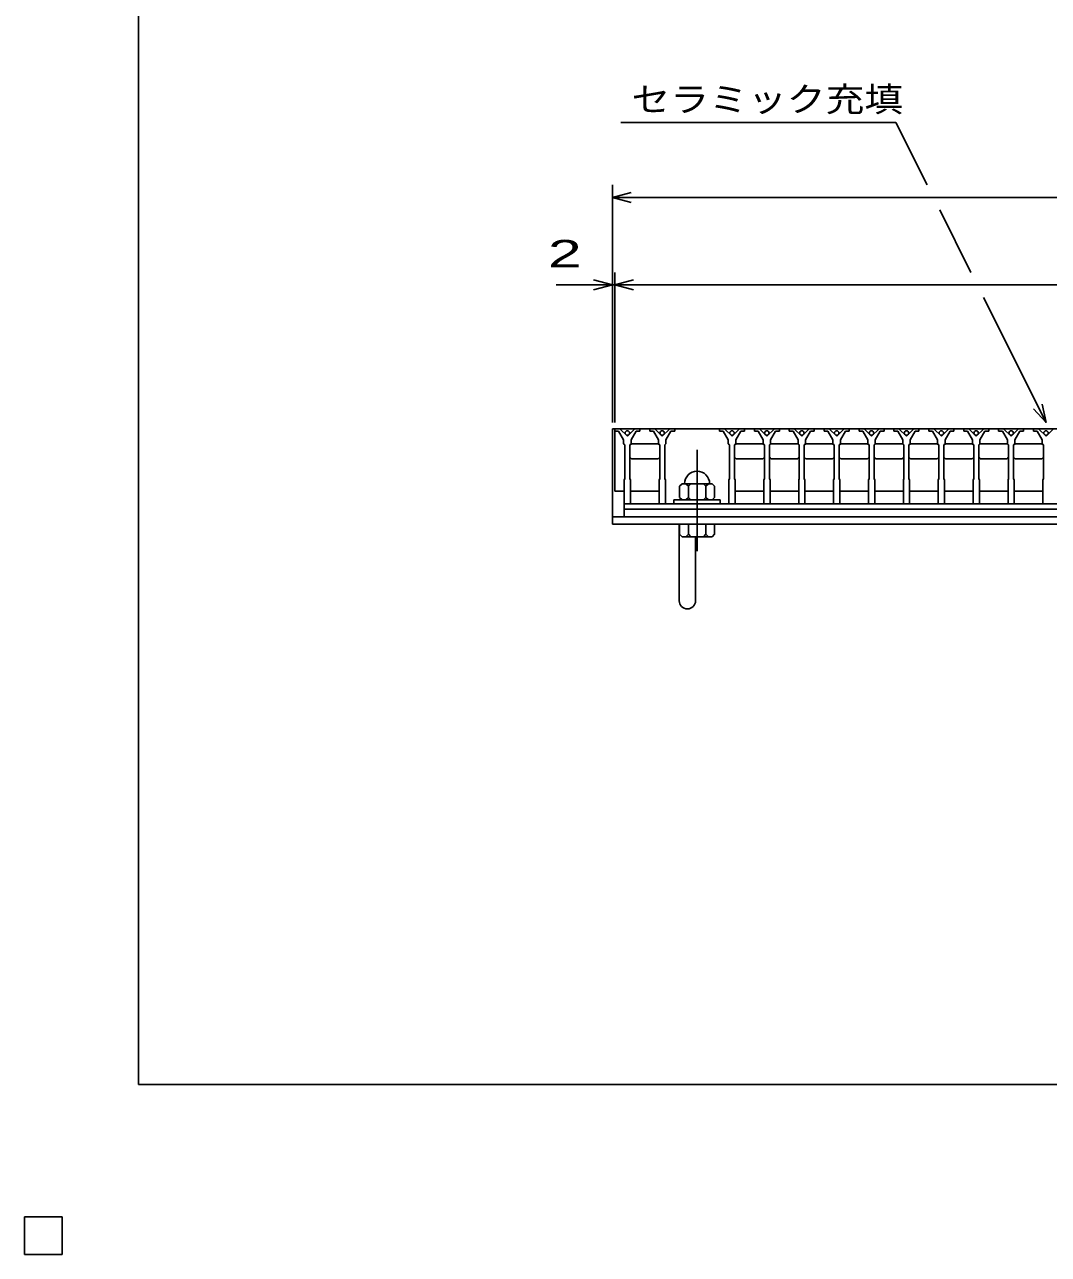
# Model space of a CAD drawing. Units: millimetres, scale not verified. Extents: x -1820 to 1731, y -1282 to 1054.
# Drawn here: x -1820 to -1001, y -1282 to -299 of the extents above; entities that cross this region are included whole.
import ezdxf
from ezdxf.enums import TextEntityAlignment as Align

# ---------------------------------------------------------------- set-up
doc = ezdxf.new("R2010")
doc.units = ezdxf.units.MM
doc.header["$LTSCALE"] = 10
doc.linetypes.add('CHAIN', pattern=[18.5, 12, -1.5, 3.5, -1.5])
for name, color, linetype, lineweight in [('0_2', 150, 'Continuous', 25), ('16', 3, 'Continuous', 25), ('19', 6, 'Continuous', 25), ('22', 2, 'Continuous', 25)]:
    doc.layers.add(name, color=color, linetype=linetype, lineweight=lineweight)
doc.styles.add('ベクトル', font='')
doc.styles.get('ベクトル').set_extended_font_data('ベクトル')

msp = doc.modelspace()

# ---------------------------------------------------------------- linework, layer by layer
at = {"layer": '0_2'}
for p, q in [((-1729, -1146.5), (-1729, 1053.5)), ((1731, -1146.5), (-1729, -1146.5))]:
    msp.add_line(p, q, dxfattribs=at)
at = {"layer": '16'}
for p, q in [((-1348, -622), (-1348, -624)), ((-1344, -622), (-1348, -622)), ((-1348, -622), (-352, -622)), ((-1348, -622), (-1348, -672)), ((-1348, -624), (-1345, -624)), ((-1345, -624), (-1341, -631)), ((-1338, -628), (-1344, -622)), ((-1332, -622), (-1338, -628)), ((-1335, -631), (-1331, -624)), ((-1328, -622), (-1332, -622)), ((-1331, -624), (-1328, -624)), ((-1328, -624), (-1328, -622)), ((-1320.1, -622), (-1320.1, -624)), ((-1316.1, -622), (-1320.1, -622)), ((-1320.1, -624), (-1317.1, -624)), ((-1317.1, -624), (-1313.1, -631)), ((-1310.1, -628), (-1316.1, -622)), ((-1304.1, -622), (-1310.1, -628)), ((-1307.1, -631), (-1303.1, -624)), ((-1300.1, -622), (-1304.1, -622)), ((-1303.1, -624), (-1300.1, -624)), ((-1300.1, -624), (-1300.1, -622)), ((-1264.3, -622), (-1264.3, -624)), ((-1260.3, -622), (-1264.3, -622)), ((-1264.3, -624), (-1261.3, -624)), ((-1261.3, -624), (-1257.3, -631)), ((-1254.3, -628), (-1260.3, -622)), ((-1248.3, -622), (-1254.3, -628)), ((-1251.3, -631), (-1247.3, -624)), ((-1244.3, -622), (-1248.3, -622)), ((-1247.3, -624), (-1244.3, -624)), ((-1244.3, -624), (-1244.3, -622)), ((-1236.4, -622), (-1236.4, -624)), ((-1232.4, -622), (-1236.4, -622)), ((-1236.4, -624), (-1233.4, -624)), ((-1233.4, -624), (-1229.4, -631)), ((-1226.4, -628), (-1232.4, -622)), ((-1220.4, -622), (-1226.4, -628)), ((-1223.4, -631), (-1219.4, -624)), ((-1216.4, -622), (-1220.4, -622)), ((-1219.4, -624), (-1216.4, -624)), ((-1216.4, -624), (-1216.4, -622)), ((-1208.5, -622), (-1208.5, -624)), ((-1204.5, -622), (-1208.5, -622)), ((-1208.5, -624), (-1205.5, -624)), ((-1205.5, -624), (-1201.5, -631)), ((-1198.5, -628), (-1204.5, -622)), ((-1192.5, -622), (-1198.5, -628)), ((-1195.5, -631), (-1191.5, -624)), ((-1188.5, -622), (-1192.5, -622)), ((-1191.5, -624), (-1188.5, -624)), ((-1188.5, -624), (-1188.5, -622)), ((-1180.6, -622), (-1180.6, -624)), ((-1176.6, -622), (-1180.6, -622)), ((-1180.6, -624), (-1177.6, -624)), ((-1177.6, -624), (-1173.6, -631)), ((-1170.6, -628), (-1176.6, -622)), ((-1164.6, -622), (-1170.6, -628)), ((-1167.6, -631), (-1163.6, -624)), ((-1160.6, -622), (-1164.6, -622)), ((-1163.6, -624), (-1160.6, -624)), ((-1160.6, -624), (-1160.6, -622)), ((-1152.7, -622), (-1152.7, -624)), ((-1148.7, -622), (-1152.7, -622)), ((-1152.7, -624), (-1149.7, -624)), ((-1149.7, -624), (-1145.7, -631)), ((-1142.7, -628), (-1148.7, -622)), ((-1136.7, -622), (-1142.7, -628)), ((-1139.7, -631), (-1135.7, -624)), ((-1132.7, -622), (-1136.7, -622)), ((-1135.7, -624), (-1132.7, -624)), ((-1132.7, -624), (-1132.7, -622)), ((-1124.8, -622), (-1124.8, -624)), ((-1120.8, -622), (-1124.8, -622)), ((-1124.8, -624), (-1121.8, -624)), ((-1121.8, -624), (-1117.8, -631)), ((-1114.8, -628), (-1120.8, -622)), ((-1108.8, -622), (-1114.8, -628)), ((-1111.8, -631), (-1107.8, -624)), ((-1104.8, -622), (-1108.8, -622)), ((-1107.8, -624), (-1104.8, -624)), ((-1104.8, -624), (-1104.8, -622)), ((-1096.9, -622), (-1096.9, -624)), ((-1092.9, -622), (-1096.9, -622)), ((-1096.9, -624), (-1093.9, -624)), ((-1093.9, -624), (-1089.9, -631)), ((-1086.9, -628), (-1092.9, -622)), ((-1080.9, -622), (-1086.9, -628)), ((-1083.9, -631), (-1079.9, -624)), ((-1076.9, -622), (-1080.9, -622)), ((-1079.9, -624), (-1076.9, -624)), ((-1076.9, -624), (-1076.9, -622)), ((-1069, -622), (-1069, -624)), ((-1065, -622), (-1069, -622)), ((-1069, -624), (-1066, -624)), ((-1066, -624), (-1062, -631)), ((-1059, -628), (-1065, -622)), ((-1053, -622), (-1059, -628)), ((-1056, -631), (-1052, -624)), ((-1049, -622), (-1053, -622)), ((-1052, -624), (-1049, -624)), ((-1049, -624), (-1049, -622)), ((-1041.1, -622), (-1041.1, -624)), ((-1037.1, -622), (-1041.1, -622)), ((-1041.1, -624), (-1038.1, -624)), ((-1038.1, -624), (-1034.1, -631)), ((-1031.1, -628), (-1037.1, -622)), ((-1025.1, -622), (-1031.1, -628)), ((-1028.1, -631), (-1024.1, -624)), ((-1021.1, -622), (-1025.1, -622)), ((-1024.1, -624), (-1021.1, -624)), ((-1021.1, -624), (-1021.1, -622)), ((-1013.2, -622), (-1013.2, -624)), ((-1009.2, -622), (-1013.2, -622)), ((-1013.2, -624), (-1010.2, -624)), ((-1010.2, -624), (-1006.2, -631)), ((-1003.2, -628), (-1009.2, -622)), ((-997.2, -622), (-1003.2, -628)), ((-1341, -631), (-1341, -634)), ((-1341, -634), (-1340, -635)), ((-1340, -635), (-1340, -662)), ((-1336, -635), (-1335, -634)), ((-1336, -662), (-1336, -635)), ((-1335.75, -635), (-1334.75, -634)), ((-1335, -634), (-1335, -631)), ((-1334.75, -634), (-1313.35, -634)), ((-1313.35, -634), (-1312.35, -635)), ((-1313.1, -631), (-1313.1, -634)), ((-1313.1, -634), (-1312.1, -635)), ((-1312.1, -635), (-1312.1, -662)), ((-1308.1, -635), (-1307.1, -634)), ((-1308.1, -662), (-1308.1, -635)), ((-1307.1, -634), (-1307.1, -631)), ((-1257.3, -631), (-1257.3, -634)), ((-1257.3, -634), (-1256.3, -635)), ((-1256.3, -635), (-1256.3, -662)), ((-1252.3, -635), (-1251.3, -634)), ((-1252.3, -662), (-1252.3, -635)), ((-1252.05, -635), (-1251.05, -634)), ((-1251.3, -634), (-1251.3, -631)), ((-1251.05, -634), (-1229.65, -634)), ((-1229.65, -634), (-1228.65, -635)), ((-1229.4, -631), (-1229.4, -634)), ((-1229.4, -634), (-1228.4, -635)), ((-1228.4, -635), (-1228.4, -662)), ((-1224.4, -635), (-1223.4, -634)), ((-1224.4, -662), (-1224.4, -635)), ((-1224.15, -635), (-1223.15, -634)), ((-1223.4, -634), (-1223.4, -631)), ((-1223.15, -634), (-1201.75, -634)), ((-1201.75, -634), (-1200.75, -635)), ((-1201.5, -631), (-1201.5, -634)), ((-1201.5, -634), (-1200.5, -635)), ((-1200.5, -635), (-1200.5, -662)), ((-1196.5, -635), (-1195.5, -634)), ((-1196.5, -662), (-1196.5, -635)), ((-1196.25, -635), (-1195.25, -634)), ((-1195.5, -634), (-1195.5, -631)), ((-1195.25, -634), (-1173.85, -634)), ((-1173.85, -634), (-1172.85, -635)), ((-1173.6, -631), (-1173.6, -634)), ((-1173.6, -634), (-1172.6, -635)), ((-1172.6, -635), (-1172.6, -662)), ((-1168.6, -635), (-1167.6, -634)), ((-1168.6, -662), (-1168.6, -635)), ((-1168.35, -635), (-1167.35, -634)), ((-1167.6, -634), (-1167.6, -631)), ((-1167.35, -634), (-1145.95, -634)), ((-1145.95, -634), (-1144.95, -635)), ((-1145.7, -631), (-1145.7, -634)), ((-1145.7, -634), (-1144.7, -635)), ((-1144.7, -635), (-1144.7, -662)), ((-1140.7, -635), (-1139.7, -634)), ((-1140.7, -662), (-1140.7, -635)), ((-1140.45, -635), (-1139.45, -634)), ((-1139.7, -634), (-1139.7, -631)), ((-1139.45, -634), (-1118.05, -634)), ((-1118.05, -634), (-1117.05, -635)), ((-1117.8, -631), (-1117.8, -634)), ((-1117.8, -634), (-1116.8, -635)), ((-1116.8, -635), (-1116.8, -662)), ((-1112.8, -635), (-1111.8, -634)), ((-1112.8, -662), (-1112.8, -635)), ((-1112.55, -635), (-1111.55, -634)), ((-1111.8, -634), (-1111.8, -631)), ((-1111.55, -634), (-1090.15, -634)), ((-1090.15, -634), (-1089.15, -635)), ((-1089.9, -631), (-1089.9, -634)), ((-1089.9, -634), (-1088.9, -635)), ((-1088.9, -635), (-1088.9, -662)), ((-1084.9, -635), (-1083.9, -634)), ((-1084.9, -662), (-1084.9, -635)), ((-1084.65, -635), (-1083.65, -634)), ((-1083.9, -634), (-1083.9, -631)), ((-1083.65, -634), (-1062.25, -634)), ((-1062.25, -634), (-1061.25, -635)), ((-1062, -631), (-1062, -634)), ((-1062, -634), (-1061, -635)), ((-1061, -635), (-1061, -662)), ((-1057, -635), (-1056, -634)), ((-1057, -662), (-1057, -635)), ((-1056.75, -635), (-1055.75, -634)), ((-1056, -634), (-1056, -631)), ((-1055.75, -634), (-1034.35, -634)), ((-1034.35, -634), (-1033.35, -635)), ((-1034.1, -631), (-1034.1, -634)), ((-1034.1, -634), (-1033.1, -635)), ((-1033.1, -635), (-1033.1, -662)), ((-1029.1, -635), (-1028.1, -634)), ((-1029.1, -662), (-1029.1, -635)), ((-1028.85, -635), (-1027.85, -634)), ((-1028.1, -634), (-1028.1, -631)), ((-1027.85, -634), (-1006.45, -634)), ((-1006.45, -634), (-1005.45, -635)), ((-1006.2, -631), (-1006.2, -634)), ((-1006.2, -634), (-1005.2, -635)), ((-1005.2, -635), (-1005.2, -662)), ((-1334.75, -646), (-1335.75, -645)), ((-1313.35, -646), (-1334.75, -646)), ((-1312.35, -645), (-1313.35, -646)), ((-1251.05, -646), (-1252.05, -645)), ((-1229.65, -646), (-1251.05, -646)), ((-1228.65, -645), (-1229.65, -646)), ((-1223.15, -646), (-1224.15, -645)), ((-1201.75, -646), (-1223.15, -646)), ((-1200.75, -645), (-1201.75, -646)), ((-1195.25, -646), (-1196.25, -645)), ((-1173.85, -646), (-1195.25, -646)), ((-1172.85, -645), (-1173.85, -646)), ((-1167.35, -646), (-1168.35, -645)), ((-1145.95, -646), (-1167.35, -646)), ((-1144.95, -645), (-1145.95, -646)), ((-1139.45, -646), (-1140.45, -645)), ((-1118.05, -646), (-1139.45, -646)), ((-1117.05, -645), (-1118.05, -646)), ((-1111.55, -646), (-1112.55, -645)), ((-1090.15, -646), (-1111.55, -646)), ((-1089.15, -645), (-1090.15, -646)), ((-1083.65, -646), (-1084.65, -645)), ((-1062.25, -646), (-1083.65, -646)), ((-1061.25, -645), (-1062.25, -646)), ((-1055.75, -646), (-1056.75, -645)), ((-1034.35, -646), (-1055.75, -646)), ((-1033.35, -645), (-1034.35, -646)), ((-1027.85, -646), (-1028.85, -645)), ((-1006.45, -646), (-1027.85, -646)), ((-1005.45, -645), (-1006.45, -646)), ((-1340, -662), (-1340.5, -663)), ((-1340.5, -663), (-1340.5, -682)), ((-1335.5, -663), (-1336, -662)), ((-1335.5, -682), (-1335.5, -663)), ((-1312.1, -662), (-1312.6, -663)), ((-1312.6, -663), (-1312.6, -682)), ((-1307.6, -663), (-1308.1, -662)), ((-1307.6, -682), (-1307.6, -663)), ((-1294.2, -666), (-1296.2, -668)), ((-1296.2, -668), (-1296.2, -677)), ((-1270.2, -666), (-1294.2, -666)), ((-1289.2, -668), (-1291.2, -666)), ((-1287.2, -666), (-1289.2, -668)), ((-1289.2, -677), (-1289.2, -668)), ((-1275.2, -668), (-1277.2, -666)), ((-1273.2, -666), (-1275.2, -668)), ((-1275.2, -677), (-1275.2, -668)), ((-1268.2, -668), (-1270.2, -666)), ((-1268.2, -677), (-1268.2, -668)), ((-1256.3, -662), (-1256.8, -663)), ((-1256.8, -663), (-1256.8, -682)), ((-1251.8, -663), (-1252.3, -662)), ((-1251.8, -682), (-1251.8, -663)), ((-1228.4, -662), (-1228.9, -663)), ((-1228.9, -663), (-1228.9, -682)), ((-1223.9, -663), (-1224.4, -662)), ((-1223.9, -682), (-1223.9, -663)), ((-1200.5, -662), (-1201, -663)), ((-1201, -663), (-1201, -682)), ((-1196, -663), (-1196.5, -662)), ((-1196, -682), (-1196, -663)), ((-1172.6, -662), (-1173.1, -663)), ((-1173.1, -663), (-1173.1, -682)), ((-1168.1, -663), (-1168.6, -662)), ((-1168.1, -682), (-1168.1, -663)), ((-1144.7, -662), (-1145.2, -663)), ((-1145.2, -663), (-1145.2, -682)), ((-1140.2, -663), (-1140.7, -662)), ((-1140.2, -682), (-1140.2, -663)), ((-1116.8, -662), (-1117.3, -663)), ((-1117.3, -663), (-1117.3, -682)), ((-1112.3, -663), (-1112.8, -662)), ((-1112.3, -682), (-1112.3, -663)), ((-1088.9, -662), (-1089.4, -663)), ((-1089.4, -663), (-1089.4, -682)), ((-1084.4, -663), (-1084.9, -662)), ((-1084.4, -682), (-1084.4, -663)), ((-1061, -662), (-1061.5, -663)), ((-1061.5, -663), (-1061.5, -682)), ((-1056.5, -663), (-1057, -662)), ((-1056.5, -682), (-1056.5, -663)), ((-1033.1, -662), (-1033.6, -663)), ((-1033.6, -663), (-1033.6, -682)), ((-1028.6, -663), (-1029.1, -662)), ((-1028.6, -682), (-1028.6, -663)), ((-1005.2, -662), (-1005.7, -663)), ((-1005.7, -663), (-1005.7, -682)), ((-1348, -672), (-1340.5, -672)), ((-1335.5, -672), (-1312.6, -672)), ((-1296.2, -677), (-1294.2, -679)), ((-1291.2, -679), (-1289.2, -677)), ((-1289.2, -677), (-1287.2, -679)), ((-1277.2, -679), (-1275.2, -677)), ((-1275.2, -677), (-1273.2, -679)), ((-1270.2, -679), (-1268.2, -677)), ((-1251.8, -672), (-1228.9, -672)), ((-1223.9, -672), (-1201, -672)), ((-1196, -672), (-1173.1, -672)), ((-1168.1, -672), (-1145.2, -672)), ((-1140.2, -672), (-1117.3, -672)), ((-1112.3, -672), (-1089.4, -672)), ((-1084.4, -672), (-1061.5, -672)), ((-1056.5, -672), (-1033.6, -672)), ((-1028.6, -672), (-1005.7, -672)), ((-1340.5, -682), (-1335.5, -682)), ((-1340.5, -682), (-359.5, -682)), ((-1340.5, -686.5), (-1340.5, -682)), ((-359.5, -686.5), (-1340.5, -686.5)), ((-1340.5, -686.5), (-1340.5, -692.5)), ((-1312.6, -682), (-1307.6, -682)), ((-1300.7, -682), (-1300.7, -679)), ((-1300.7, -679), (-1263.7, -679)), ((-1263.7, -682), (-1300.7, -682)), ((-1263.7, -679), (-1263.7, -682)), ((-1256.8, -682), (-1251.8, -682)), ((-1228.9, -682), (-1223.9, -682)), ((-1201, -682), (-1196, -682)), ((-1173.1, -682), (-1168.1, -682)), ((-1145.2, -682), (-1140.2, -682)), ((-1117.3, -682), (-1112.3, -682)), ((-1089.4, -682), (-1084.4, -682)), ((-1061.5, -682), (-1056.5, -682)), ((-1033.6, -682), (-1028.6, -682)), ((-1005.7, -682), (-1000.7, -682)), ((-1340.5, -692.5), (-359.5, -692.5)), ((-1820, -1252.5), (-1790, -1252.5)), ((-1820, -1282.5), (-1820, -1252.5)), ((-1820, -1252.5), (-1790, -1252.5)), ((-1820, -1282.5), (-1820, -1252.5)), ((-1820, -1252.5), (-1790, -1252.5)), ((-1820, -1282.5), (-1820, -1252.5)), ((-1820, -1252.5), (-1790, -1252.5)), ((-1820, -1282.5), (-1820, -1252.5)), ((-1820, -1252.5), (-1790, -1252.5)), ((-1820, -1282.5), (-1820, -1252.5)), ((-1790, -1282.5), (-1790, -1252.5)), ((-1790, -1282.5), (-1790, -1252.5)), ((-1790, -1282.5), (-1790, -1252.5)), ((-1790, -1282.5), (-1790, -1252.5)), ((-1790, -1282.5), (-1790, -1252.5)), ((-1820, -1282.5), (-1790, -1282.5)), ((-1820, -1282.5), (-1790, -1282.5)), ((-1820, -1282.5), (-1790, -1282.5)), ((-1820, -1282.5), (-1790, -1282.5)), ((-1820, -1282.5), (-1790, -1282.5))]:
    msp.add_line(p, q, dxfattribs=at)
at = {"layer": '16', "linetype": 'CHAIN'}
msp.add_line((-1282.2, -639), (-1282.2, -720), dxfattribs=at)
at = {"layer": '16'}
for centre in [(-1338, -625.5), (-1310.1, -625.5), (-1254.3, -625.5), (-1226.4, -625.5), (-1198.5, -625.5), (-1170.6, -625.5), (-1142.7, -625.5), (-1114.8, -625.5), (-1086.9, -625.5), (-1059, -625.5), (-1031.1, -625.5), (-1003.2, -625.5)]:
    msp.add_circle(centre, 1.8, dxfattribs=at)
msp.add_arc((-1282.2, -666), 10, 0, 180, dxfattribs=at)
at = {"layer": '19'}
for p, q in [((-1350, -692.5), (-1350, -622)), ((-1350, -622), (-1348, -622)), ((-1350, -692.5), (-350, -692.5)), ((-1350, -698.5), (-1350, -692.5)), ((-350, -698.5), (-1350, -698.5)), ((-1296.5, -759.61), (-1296.5, -698.5)), ((-1296.2, -698.5), (-1296.2, -706.5)), ((-1268.2, -698.5), (-1296.2, -698.5)), ((-1296.2, -706.5), (-1294.2, -708.5)), ((-1289.2, -706.5), (-1291.2, -708.5)), ((-1289.2, -698.5), (-1289.2, -706.5)), ((-1287.2, -708.5), (-1289.2, -706.5)), ((-1275.2, -706.5), (-1277.2, -708.5)), ((-1275.2, -698.5), (-1275.2, -706.5)), ((-1273.2, -708.5), (-1275.2, -706.5)), ((-1270.2, -708.5), (-1268.2, -706.5)), ((-1268.2, -706.5), (-1268.2, -698.5)), ((-1294.2, -708.5), (-1270.2, -708.5)), ((-1283.5, -759.61), (-1283.5, -708.5))]:
    msp.add_line(p, q, dxfattribs=at)
msp.add_arc((-1290, -759.61), 6.5, 180, 0, dxfattribs=at)
at = {"layer": '22', "color": 4}
for p, q in [((-1343.2, -377), (-1123.2, -377)), ((-1098.2, -427), (-1123.2, -377)), ((-1350, -617), (-1350, -427)), ((-1350, -437), (-1335, -433)), ((-1335, -441), (-1350, -437)), ((-1350, -437), (-350, -437)), ((-1063.2, -497), (-1088.2, -447)), ((-1350, -617), (-1350, -497)), ((-1348, -617), (-1348, -497)), ((-1395, -507), (-1350, -507)), ((-1350, -507), (-1365, -503)), ((-1365, -511), (-1350, -507)), ((-1350, -507), (-1348, -507)), ((-1348, -507), (-1333, -503)), ((-1333, -511), (-1348, -507)), ((-1348, -507), (-352, -507)), ((-1003.2, -617), (-1053.2, -517)), ((-1003.2, -617), (-1013.2, -606)), ((-1003.2, -617), (-1006.2, -602.4))]:
    msp.add_line(p, q, dxfattribs=at)
at = {"layer": '22'}
for p, q in [((-1790, -1252.5), (-1820, -1252.5)), ((-1820, -1252.5), (-1820, -1282.5)), ((-1790, -1252.5), (-1820, -1252.5)), ((-1820, -1252.5), (-1820, -1282.5)), ((-1790, -1252.5), (-1820, -1252.5)), ((-1820, -1252.5), (-1820, -1282.5)), ((-1790, -1282.5), (-1790, -1252.5)), ((-1790, -1282.5), (-1790, -1252.5)), ((-1790, -1282.5), (-1790, -1252.5)), ((-1820, -1282.5), (-1790, -1282.5)), ((-1820, -1282.5), (-1790, -1282.5)), ((-1820, -1282.5), (-1790, -1282.5))]:
    msp.add_line(p, q, dxfattribs=at)

# ---------------------------------------------------------------- texts
at = {"layer": '22', "style": 'ベクトル'}
for s, height, width, p in [('セラミック充填', 19.79, 1.15, (-1334.7, -358.5)), (' 2 ', 21.99, 1.65, (-1415, -482))]:
    msp.add_text(s, height=height, dxfattribs=dict(at, width=width)).set_placement(p, align=Align.MIDDLE_LEFT)

doc.saveas('drawing.dxf')
